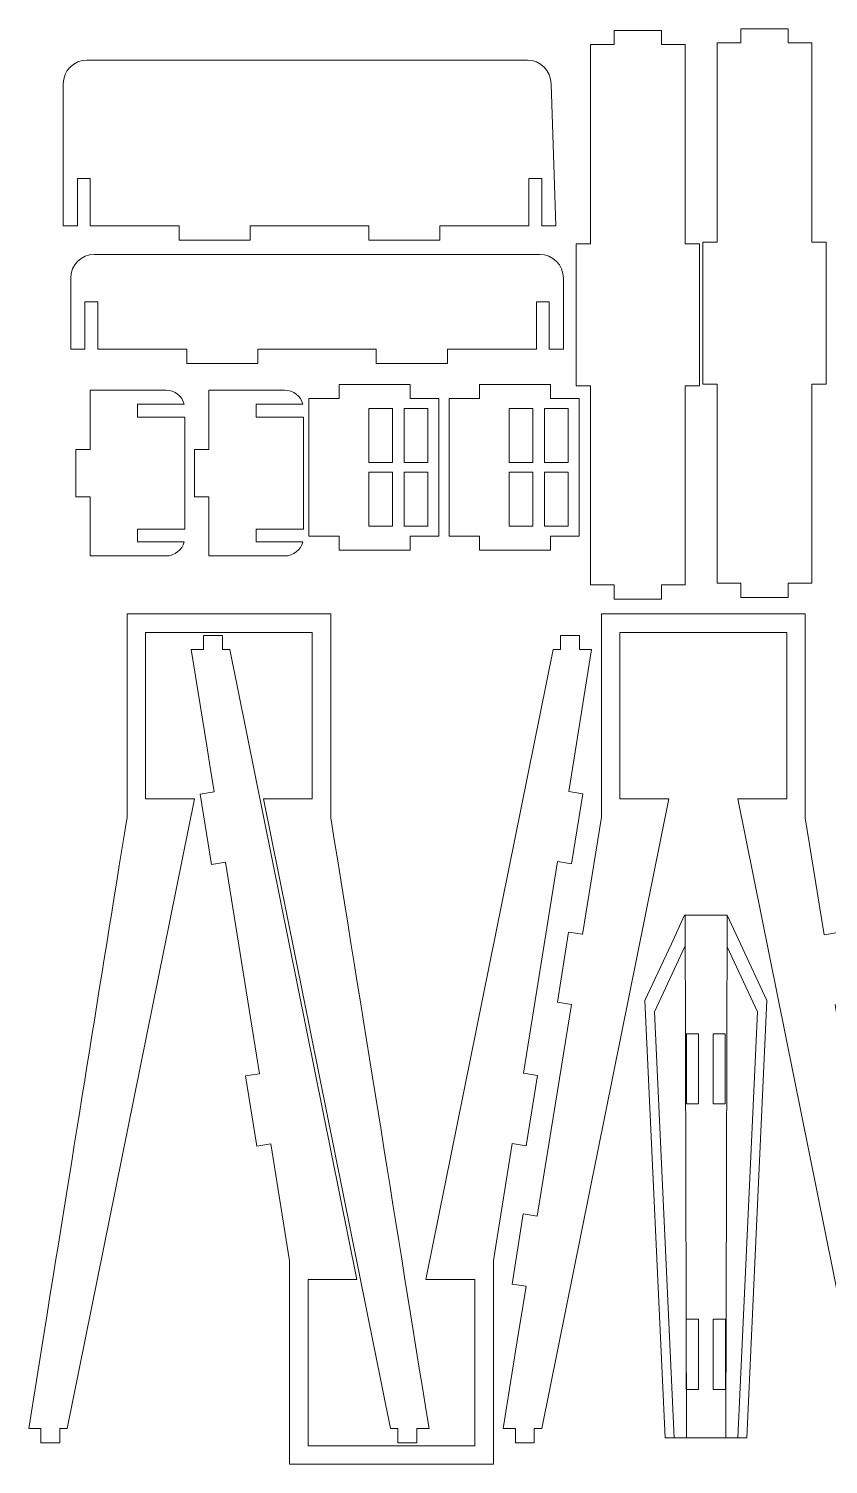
# Model space of a CAD drawing. Header units: millimetres. Extents: x -899 to 342, y -172 to 238.
# Drawn here: x -341.9 to -173.1, y -164.9 to 138 of the extents above; entities that cross this region are included whole.
import ezdxf

# ---------------------------------------------------------------- set-up
doc = ezdxf.new("R2010")
doc.units = ezdxf.units.MM
doc.header["$MEASUREMENT"] = 0
doc.layers.add('Layer 1', color=7, linetype='Continuous')

msp = doc.modelspace()

# ---------------------------------------------------------------- linework, layer by layer
at = {"layer": 'Layer 1', "color": 225, "lineweight": 9}
for points, knots in [([(-203.3121, 134.6181), (-203.3121, 134.6181), (-208.3121, 134.6181), (-208.3121, 134.6181), (-208.3121, 134.6181), (-208.3121, 134.6181), (-208.3121, 137.6181), (-208.3121, 137.6181), (-208.3121, 137.6181), (-208.3121, 137.6181), (-218.3121, 137.6181), (-218.3121, 137.6181), (-218.3121, 137.6181), (-218.3121, 137.6181), (-218.3121, 134.6181), (-218.3121, 134.6181), (-218.3121, 134.6181), (-218.3121, 134.6181), (-223.3121, 134.6181), (-223.3121, 134.6181), (-223.3121, 134.6181), (-223.3121, 134.6181), (-223.3121, 92.6181), (-223.3121, 92.6181), (-223.3121, 92.6181), (-223.3121, 92.6181), (-226.3121, 92.6181), (-226.3121, 92.6181), (-226.3121, 92.6181), (-226.3121, 92.6181), (-226.3121, 62.6181), (-226.3121, 62.6181), (-226.3121, 62.6181), (-226.3121, 62.6181), (-223.3121, 62.6181), (-223.3121, 62.6181), (-223.3121, 62.6181), (-223.3121, 62.6181), (-223.3121, 20.6181), (-223.3121, 20.6181), (-223.3121, 20.6181), (-223.3121, 20.6181), (-218.3121, 20.6181), (-218.3121, 20.6181), (-218.3121, 20.6181), (-218.3121, 20.6181), (-218.3121, 17.6181), (-218.3121, 17.6181), (-218.3121, 17.6181), (-218.3121, 17.6181), (-208.3121, 17.6181), (-208.3121, 17.6181), (-208.3121, 17.6181), (-208.3121, 17.6181), (-208.3121, 20.6181), (-208.3121, 20.6181), (-208.3121, 20.6181), (-208.3121, 20.6181), (-203.3121, 20.6181), (-203.3121, 20.6181), (-203.3121, 20.6181), (-203.3121, 20.6181), (-203.3121, 62.6181), (-203.3121, 62.6181), (-203.3121, 62.6181), (-203.3121, 62.6181), (-200.3121, 62.6181), (-200.3121, 62.6181), (-200.3121, 62.6181), (-200.3121, 62.6181), (-200.3121, 92.6181), (-200.3121, 92.6181), (-200.3121, 92.6181), (-200.3121, 92.6181), (-203.3121, 92.6181), (-203.3121, 92.6181), (-203.3121, 92.6181), (-203.3121, 92.6181), (-203.3121, 134.6181), (-203.3121, 134.6181)], [0, 0, 0, 0, 0.04761905, 0.04761905, 0.04761905, 0.04761905, 0.0952381, 0.0952381, 0.0952381, 0.0952381, 0.14285714, 0.14285714, 0.14285714, 0.14285714, 0.19047619, 0.19047619, 0.19047619, 0.19047619, 0.23809524, 0.23809524, 0.23809524, 0.23809524, 0.28571429, 0.28571429, 0.28571429, 0.28571429, 0.33333333, 0.33333333, 0.33333333, 0.33333333, 0.38095238, 0.38095238, 0.38095238, 0.38095238, 0.42857143, 0.42857143, 0.42857143, 0.42857143, 0.47619048, 0.47619048, 0.47619048, 0.47619048, 0.52380952, 0.52380952, 0.52380952, 0.52380952, 0.57142857, 0.57142857, 0.57142857, 0.57142857, 0.61904762, 0.61904762, 0.61904762, 0.61904762, 0.66666667, 0.66666667, 0.66666667, 0.66666667, 0.71428571, 0.71428571, 0.71428571, 0.71428571, 0.76190476, 0.76190476, 0.76190476, 0.76190476, 0.80952381, 0.80952381, 0.80952381, 0.80952381, 0.85714286, 0.85714286, 0.85714286, 0.85714286, 0.9047619, 0.9047619, 0.9047619, 0.9047619, 1, 1, 1, 1]), ([(-176.5893, 134.9709), (-176.5893, 134.9709), (-181.5893, 134.9709), (-181.5893, 134.9709), (-181.5893, 134.9709), (-181.5893, 134.9709), (-181.5893, 137.9709), (-181.5893, 137.9709), (-181.5893, 137.9709), (-181.5893, 137.9709), (-191.5893, 137.9709), (-191.5893, 137.9709), (-191.5893, 137.9709), (-191.5893, 137.9709), (-191.5893, 134.9709), (-191.5893, 134.9709), (-191.5893, 134.9709), (-191.5893, 134.9709), (-196.5893, 134.9709), (-196.5893, 134.9709), (-196.5893, 134.9709), (-196.5893, 134.9709), (-196.5893, 92.9709), (-196.5893, 92.9709), (-196.5893, 92.9709), (-196.5893, 92.9709), (-199.5893, 92.9709), (-199.5893, 92.9709), (-199.5893, 92.9709), (-199.5893, 92.9709), (-199.5893, 62.9709), (-199.5893, 62.9709), (-199.5893, 62.9709), (-199.5893, 62.9709), (-196.5893, 62.9709), (-196.5893, 62.9709), (-196.5893, 62.9709), (-196.5893, 62.9709), (-196.5893, 20.9709), (-196.5893, 20.9709), (-196.5893, 20.9709), (-196.5893, 20.9709), (-191.5893, 20.9709), (-191.5893, 20.9709), (-191.5893, 20.9709), (-191.5893, 20.9709), (-191.5893, 17.9709), (-191.5893, 17.9709), (-191.5893, 17.9709), (-191.5893, 17.9709), (-181.5893, 17.9709), (-181.5893, 17.9709), (-181.5893, 17.9709), (-181.5893, 17.9709), (-181.5893, 20.9709), (-181.5893, 20.9709), (-181.5893, 20.9709), (-181.5893, 20.9709), (-176.5893, 20.9709), (-176.5893, 20.9709), (-176.5893, 20.9709), (-176.5893, 20.9709), (-176.5893, 62.9709), (-176.5893, 62.9709), (-176.5893, 62.9709), (-176.5893, 62.9709), (-173.5893, 62.9709), (-173.5893, 62.9709), (-173.5893, 62.9709), (-173.5893, 62.9709), (-173.5893, 92.9709), (-173.5893, 92.9709), (-173.5893, 92.9709), (-173.5893, 92.9709), (-176.5893, 92.9709), (-176.5893, 92.9709), (-176.5893, 92.9709), (-176.5893, 92.9709), (-176.5893, 134.9709), (-176.5893, 134.9709)], [0, 0, 0, 0, 0.04761905, 0.04761905, 0.04761905, 0.04761905, 0.0952381, 0.0952381, 0.0952381, 0.0952381, 0.14285714, 0.14285714, 0.14285714, 0.14285714, 0.19047619, 0.19047619, 0.19047619, 0.19047619, 0.23809524, 0.23809524, 0.23809524, 0.23809524, 0.28571429, 0.28571429, 0.28571429, 0.28571429, 0.33333333, 0.33333333, 0.33333333, 0.33333333, 0.38095238, 0.38095238, 0.38095238, 0.38095238, 0.42857143, 0.42857143, 0.42857143, 0.42857143, 0.47619048, 0.47619048, 0.47619048, 0.47619048, 0.52380952, 0.52380952, 0.52380952, 0.52380952, 0.57142857, 0.57142857, 0.57142857, 0.57142857, 0.61904762, 0.61904762, 0.61904762, 0.61904762, 0.66666667, 0.66666667, 0.66666667, 0.66666667, 0.71428571, 0.71428571, 0.71428571, 0.71428571, 0.76190476, 0.76190476, 0.76190476, 0.76190476, 0.80952381, 0.80952381, 0.80952381, 0.80952381, 0.85714286, 0.85714286, 0.85714286, 0.85714286, 0.9047619, 0.9047619, 0.9047619, 0.9047619, 1, 1, 1, 1]), ([(-329.5988, 131.3516), (-329.5988, 131.3516), (-236.6062, 131.3516), (-236.6062, 131.3516), (-236.6062, 131.3516), (-233.8564, 131.3516), (-231.6972, 129.0958), (-231.6064, 126.3516), (-231.6064, 126.3516), (-231.6064, 126.3516), (-230.6142, 96.3515), (-230.6142, 96.3515), (-230.6142, 96.3515), (-230.6142, 96.3515), (-233.6142, 96.3515), (-233.6142, 96.3515), (-233.6142, 96.3515), (-233.6142, 96.3515), (-233.6142, 106.3515), (-233.6142, 106.3515), (-233.6142, 106.3515), (-233.6142, 106.3515), (-236.3142, 106.3515), (-236.3142, 106.3515), (-236.3142, 106.3515), (-236.3142, 106.3515), (-236.3142, 96.3515), (-236.3142, 96.3515), (-236.3142, 96.3515), (-236.3142, 96.3515), (-255.1062, 96.3515), (-255.1062, 96.3515), (-255.1062, 96.3515), (-255.1062, 96.3515), (-255.1062, 93.3515), (-255.1062, 93.3515), (-255.1062, 93.3515), (-255.1062, 93.3515), (-270.1062, 93.3515), (-270.1062, 93.3515), (-270.1062, 93.3515), (-270.1062, 93.3515), (-270.1062, 96.3515), (-270.1062, 96.3515), (-270.1062, 96.3515), (-270.1062, 96.3515), (-295.1062, 96.3515), (-295.1062, 96.3515), (-295.1062, 96.3515), (-295.1062, 96.3515), (-295.1062, 93.3515), (-295.1062, 93.3515), (-295.1062, 93.3515), (-295.1062, 93.3515), (-310.1062, 93.3515), (-310.1062, 93.3515), (-310.1062, 93.3515), (-310.1062, 93.3515), (-310.1062, 96.3515), (-310.1062, 96.3515), (-310.1062, 96.3515), (-310.1062, 96.3515), (-328.8986, 96.3515), (-328.8986, 96.3515), (-328.8986, 96.3515), (-328.8986, 96.3515), (-328.8986, 106.3515), (-328.8986, 106.3515), (-328.8986, 106.3515), (-328.8986, 106.3515), (-331.5986, 106.3515), (-331.5986, 106.3515), (-331.5986, 106.3515), (-331.5986, 106.3515), (-331.5986, 96.3515), (-331.5986, 96.3515), (-331.5986, 96.3515), (-331.5986, 96.3515), (-334.5986, 96.3515), (-334.5986, 96.3515), (-334.5986, 96.3515), (-334.5986, 96.3515), (-334.5986, 126.3516), (-334.5986, 126.3516), (-334.5986, 126.3516), (-334.5986, 129.1016), (-332.3486, 131.3516), (-329.5988, 131.3516)], [0, 0, 0, 0, 0.04347826, 0.04347826, 0.04347826, 0.04347826, 0.08695652, 0.08695652, 0.08695652, 0.08695652, 0.13043478, 0.13043478, 0.13043478, 0.13043478, 0.17391304, 0.17391304, 0.17391304, 0.17391304, 0.2173913, 0.2173913, 0.2173913, 0.2173913, 0.26086957, 0.26086957, 0.26086957, 0.26086957, 0.30434783, 0.30434783, 0.30434783, 0.30434783, 0.34782609, 0.34782609, 0.34782609, 0.34782609, 0.39130435, 0.39130435, 0.39130435, 0.39130435, 0.43478261, 0.43478261, 0.43478261, 0.43478261, 0.47826087, 0.47826087, 0.47826087, 0.47826087, 0.52173913, 0.52173913, 0.52173913, 0.52173913, 0.56521739, 0.56521739, 0.56521739, 0.56521739, 0.60869565, 0.60869565, 0.60869565, 0.60869565, 0.65217391, 0.65217391, 0.65217391, 0.65217391, 0.69565217, 0.69565217, 0.69565217, 0.69565217, 0.73913043, 0.73913043, 0.73913043, 0.73913043, 0.7826087, 0.7826087, 0.7826087, 0.7826087, 0.82608696, 0.82608696, 0.82608696, 0.82608696, 0.86956522, 0.86956522, 0.86956522, 0.86956522, 0.91304348, 0.91304348, 0.91304348, 0.91304348, 1, 1, 1, 1]), ([(-328.0186, 90.3515), (-328.0186, 90.3515), (-234.0188, 90.3515), (-234.0188, 90.3515), (-234.0188, 90.3515), (-231.2687, 90.3515), (-229.0187, 88.0991), (-229.0187, 85.3515), (-229.0187, 85.3515), (-229.0187, 85.3515), (-229.0187, 70.3515), (-229.0187, 70.3515), (-229.0187, 70.3515), (-229.0187, 70.3515), (-232.0187, 70.3515), (-232.0187, 70.3515), (-232.0187, 70.3515), (-232.0187, 70.3515), (-232.0187, 80.3515), (-232.0187, 80.3515), (-232.0187, 80.3515), (-232.0187, 80.3515), (-234.7187, 80.3515), (-234.7187, 80.3515), (-234.7187, 80.3515), (-234.7187, 80.3515), (-234.7187, 70.3515), (-234.7187, 70.3515), (-234.7187, 70.3515), (-234.7187, 70.3515), (-253.5187, 70.3515), (-253.5187, 70.3515), (-253.5187, 70.3515), (-253.5187, 70.3515), (-253.5187, 67.3515), (-253.5187, 67.3515), (-253.5187, 67.3515), (-253.5187, 67.3515), (-268.5187, 67.3515), (-268.5187, 67.3515), (-268.5187, 67.3515), (-268.5187, 67.3515), (-268.5187, 70.3515), (-268.5187, 70.3515), (-268.5187, 70.3515), (-268.5187, 70.3515), (-293.5187, 70.3515), (-293.5187, 70.3515), (-293.5187, 70.3515), (-293.5187, 70.3515), (-293.5187, 67.3515), (-293.5187, 67.3515), (-293.5187, 67.3515), (-293.5187, 67.3515), (-308.5187, 67.3515), (-308.5187, 67.3515), (-308.5187, 67.3515), (-308.5187, 67.3515), (-308.5187, 70.3515), (-308.5187, 70.3515), (-308.5187, 70.3515), (-308.5187, 70.3515), (-327.3187, 70.3515), (-327.3187, 70.3515), (-327.3187, 70.3515), (-327.3187, 70.3515), (-327.3187, 80.3515), (-327.3187, 80.3515), (-327.3187, 80.3515), (-327.3187, 80.3515), (-330.0187, 80.3515), (-330.0187, 80.3515), (-330.0187, 80.3515), (-330.0187, 80.3515), (-330.0187, 70.3515), (-330.0187, 70.3515), (-330.0187, 70.3515), (-330.0187, 70.3515), (-333.0187, 70.3515), (-333.0187, 70.3515), (-333.0187, 70.3515), (-333.0187, 70.3515), (-333.0187, 85.3515), (-333.0187, 85.3515), (-333.0187, 85.3515), (-333.0187, 88.1015), (-330.7687, 90.3515), (-328.0186, 90.3515)], [0, 0, 0, 0, 0.04347826, 0.04347826, 0.04347826, 0.04347826, 0.08695652, 0.08695652, 0.08695652, 0.08695652, 0.13043478, 0.13043478, 0.13043478, 0.13043478, 0.17391304, 0.17391304, 0.17391304, 0.17391304, 0.2173913, 0.2173913, 0.2173913, 0.2173913, 0.26086957, 0.26086957, 0.26086957, 0.26086957, 0.30434783, 0.30434783, 0.30434783, 0.30434783, 0.34782609, 0.34782609, 0.34782609, 0.34782609, 0.39130435, 0.39130435, 0.39130435, 0.39130435, 0.43478261, 0.43478261, 0.43478261, 0.43478261, 0.47826087, 0.47826087, 0.47826087, 0.47826087, 0.52173913, 0.52173913, 0.52173913, 0.52173913, 0.56521739, 0.56521739, 0.56521739, 0.56521739, 0.60869565, 0.60869565, 0.60869565, 0.60869565, 0.65217391, 0.65217391, 0.65217391, 0.65217391, 0.69565217, 0.69565217, 0.69565217, 0.69565217, 0.73913043, 0.73913043, 0.73913043, 0.73913043, 0.7826087, 0.7826087, 0.7826087, 0.7826087, 0.82608696, 0.82608696, 0.82608696, 0.82608696, 0.86956522, 0.86956522, 0.86956522, 0.86956522, 0.91304348, 0.91304348, 0.91304348, 0.91304348, 1, 1, 1, 1]), ([(-328.9173, 26.7338), (-328.9173, 26.7338), (-312.9173, 26.7338), (-312.9173, 26.7338), (-312.9173, 26.7338), (-311.0624, 26.7338), (-309.4916, 28.0136), (-309.0447, 29.7338), (-309.0447, 29.7338), (-309.0447, 29.7338), (-318.9173, 29.7338), (-318.9173, 29.7338), (-318.9173, 29.7338), (-318.9173, 29.7338), (-318.9173, 32.403), (-318.9173, 32.403), (-318.9173, 32.403), (-318.9173, 32.403), (-308.9173, 32.403), (-308.9173, 32.403), (-308.9173, 32.403), (-308.9173, 32.403), (-308.9173, 56.0338), (-308.9173, 56.0338), (-308.9173, 56.0338), (-308.9173, 56.0338), (-318.9173, 56.0338), (-318.9173, 56.0338), (-318.9173, 56.0338), (-318.9173, 56.0338), (-318.9173, 58.7338), (-318.9173, 58.7338), (-318.9173, 58.7338), (-318.9173, 58.7338), (-309.0447, 58.7338), (-309.0447, 58.7338), (-309.0447, 58.7338), (-309.4917, 60.454), (-311.0625, 61.7338), (-312.9173, 61.7338), (-312.9173, 61.7338), (-312.9173, 61.7338), (-328.9173, 61.7338), (-328.9173, 61.7338), (-328.9173, 61.7338), (-328.9173, 61.7338), (-328.9173, 49.2338), (-328.9173, 49.2338), (-328.9173, 49.2338), (-328.9173, 49.2338), (-331.9173, 49.2338), (-331.9173, 49.2338), (-331.9173, 49.2338), (-331.9173, 49.2338), (-331.9173, 39.2338), (-331.9173, 39.2338), (-331.9173, 39.2338), (-331.9173, 39.2338), (-328.9173, 39.2338), (-328.9173, 39.2338), (-328.9173, 39.2338), (-328.9173, 39.2338), (-328.9173, 26.7338), (-328.9173, 26.7338)], [0, 0, 0, 0, 0.05882353, 0.05882353, 0.05882353, 0.05882353, 0.11764706, 0.11764706, 0.11764706, 0.11764706, 0.17647059, 0.17647059, 0.17647059, 0.17647059, 0.23529412, 0.23529412, 0.23529412, 0.23529412, 0.29411765, 0.29411765, 0.29411765, 0.29411765, 0.35294118, 0.35294118, 0.35294118, 0.35294118, 0.41176471, 0.41176471, 0.41176471, 0.41176471, 0.47058824, 0.47058824, 0.47058824, 0.47058824, 0.52941176, 0.52941176, 0.52941176, 0.52941176, 0.58823529, 0.58823529, 0.58823529, 0.58823529, 0.64705882, 0.64705882, 0.64705882, 0.64705882, 0.70588235, 0.70588235, 0.70588235, 0.70588235, 0.76470588, 0.76470588, 0.76470588, 0.76470588, 0.82352941, 0.82352941, 0.82352941, 0.82352941, 0.88235294, 0.88235294, 0.88235294, 0.88235294, 1, 1, 1, 1]), ([(-303.8701, 26.7338), (-303.8701, 26.7338), (-287.8701, 26.7338), (-287.8701, 26.7338), (-287.8701, 26.7338), (-286.0152, 26.7338), (-284.4444, 28.0136), (-283.9975, 29.7338), (-283.9975, 29.7338), (-283.9975, 29.7338), (-293.8701, 29.7338), (-293.8701, 29.7338), (-293.8701, 29.7338), (-293.8701, 29.7338), (-293.8701, 32.403), (-293.8701, 32.403), (-293.8701, 32.403), (-293.8701, 32.403), (-283.8701, 32.403), (-283.8701, 32.403), (-283.8701, 32.403), (-283.8701, 32.403), (-283.8701, 56.0338), (-283.8701, 56.0338), (-283.8701, 56.0338), (-283.8701, 56.0338), (-293.8701, 56.0338), (-293.8701, 56.0338), (-293.8701, 56.0338), (-293.8701, 56.0338), (-293.8701, 58.7338), (-293.8701, 58.7338), (-293.8701, 58.7338), (-293.8701, 58.7338), (-283.9975, 58.7338), (-283.9975, 58.7338), (-283.9975, 58.7338), (-284.4445, 60.454), (-286.0153, 61.7338), (-287.8701, 61.7338), (-287.8701, 61.7338), (-287.8701, 61.7338), (-303.8701, 61.7338), (-303.8701, 61.7338), (-303.8701, 61.7338), (-303.8701, 61.7338), (-303.8701, 49.2338), (-303.8701, 49.2338), (-303.8701, 49.2338), (-303.8701, 49.2338), (-306.8701, 49.2338), (-306.8701, 49.2338), (-306.8701, 49.2338), (-306.8701, 49.2338), (-306.8701, 39.2338), (-306.8701, 39.2338), (-306.8701, 39.2338), (-306.8701, 39.2338), (-303.8701, 39.2338), (-303.8701, 39.2338), (-303.8701, 39.2338), (-303.8701, 39.2338), (-303.8701, 26.7338), (-303.8701, 26.7338)], [0, 0, 0, 0, 0.05882353, 0.05882353, 0.05882353, 0.05882353, 0.11764706, 0.11764706, 0.11764706, 0.11764706, 0.17647059, 0.17647059, 0.17647059, 0.17647059, 0.23529412, 0.23529412, 0.23529412, 0.23529412, 0.29411765, 0.29411765, 0.29411765, 0.29411765, 0.35294118, 0.35294118, 0.35294118, 0.35294118, 0.41176471, 0.41176471, 0.41176471, 0.41176471, 0.47058824, 0.47058824, 0.47058824, 0.47058824, 0.52941176, 0.52941176, 0.52941176, 0.52941176, 0.58823529, 0.58823529, 0.58823529, 0.58823529, 0.64705882, 0.64705882, 0.64705882, 0.64705882, 0.70588235, 0.70588235, 0.70588235, 0.70588235, 0.76470588, 0.76470588, 0.76470588, 0.76470588, 0.82352941, 0.82352941, 0.82352941, 0.82352941, 0.88235294, 0.88235294, 0.88235294, 0.88235294, 1, 1, 1, 1]), ([(-255.3051, 59.9408), (-255.3051, 59.9408), (-255.3051, 30.9408), (-255.3051, 30.9408), (-255.3051, 30.9408), (-255.3051, 30.9408), (-261.359, 30.9408), (-261.359, 30.9408), (-261.359, 30.9408), (-261.359, 30.9408), (-261.359, 27.9518), (-261.359, 27.9518), (-261.359, 27.9518), (-261.359, 27.9518), (-276.359, 27.9518), (-276.359, 27.9518), (-276.359, 27.9518), (-276.359, 27.9518), (-276.359, 30.9408), (-276.359, 30.9408), (-276.359, 30.9408), (-276.359, 30.9408), (-282.7776, 30.9408), (-282.7776, 30.9408), (-282.7776, 30.9408), (-282.7776, 30.9408), (-282.7776, 59.9408), (-282.7776, 59.9408), (-282.7776, 59.9408), (-282.7776, 59.9408), (-276.359, 59.9408), (-276.359, 59.9408), (-276.359, 59.9408), (-276.359, 59.9408), (-276.359, 62.9408), (-276.359, 62.9408), (-276.359, 62.9408), (-276.359, 62.9408), (-261.359, 62.9408), (-261.359, 62.9408), (-261.359, 62.9408), (-261.359, 62.9408), (-261.359, 59.9408), (-261.359, 59.9408), (-261.359, 59.9408), (-261.359, 59.9408), (-255.3051, 59.9408), (-255.3051, 59.9408)], [0, 0, 0, 0, 0.07692308, 0.07692308, 0.07692308, 0.07692308, 0.15384615, 0.15384615, 0.15384615, 0.15384615, 0.23076923, 0.23076923, 0.23076923, 0.23076923, 0.30769231, 0.30769231, 0.30769231, 0.30769231, 0.38461538, 0.38461538, 0.38461538, 0.38461538, 0.46153846, 0.46153846, 0.46153846, 0.46153846, 0.53846154, 0.53846154, 0.53846154, 0.53846154, 0.61538462, 0.61538462, 0.61538462, 0.61538462, 0.69230769, 0.69230769, 0.69230769, 0.69230769, 0.76923077, 0.76923077, 0.76923077, 0.76923077, 0.84615385, 0.84615385, 0.84615385, 0.84615385, 1, 1, 1, 1]), ([(-225.6718, 59.9408), (-225.6718, 59.9408), (-225.6718, 30.9408), (-225.6718, 30.9408), (-225.6718, 30.9408), (-225.6718, 30.9408), (-231.7257, 30.9408), (-231.7257, 30.9408), (-231.7257, 30.9408), (-231.7257, 30.9408), (-231.7257, 27.9518), (-231.7257, 27.9518), (-231.7257, 27.9518), (-231.7257, 27.9518), (-246.7257, 27.9518), (-246.7257, 27.9518), (-246.7257, 27.9518), (-246.7257, 27.9518), (-246.7257, 30.9408), (-246.7257, 30.9408), (-246.7257, 30.9408), (-246.7257, 30.9408), (-253.1443, 30.9408), (-253.1443, 30.9408), (-253.1443, 30.9408), (-253.1443, 30.9408), (-253.1443, 59.9408), (-253.1443, 59.9408), (-253.1443, 59.9408), (-253.1443, 59.9408), (-246.7257, 59.9408), (-246.7257, 59.9408), (-246.7257, 59.9408), (-246.7257, 59.9408), (-246.7257, 62.9408), (-246.7257, 62.9408), (-246.7257, 62.9408), (-246.7257, 62.9408), (-231.7257, 62.9408), (-231.7257, 62.9408), (-231.7257, 62.9408), (-231.7257, 62.9408), (-231.7257, 59.9408), (-231.7257, 59.9408), (-231.7257, 59.9408), (-231.7257, 59.9408), (-225.6718, 59.9408), (-225.6718, 59.9408)], [0, 0, 0, 0, 0.07692308, 0.07692308, 0.07692308, 0.07692308, 0.15384615, 0.15384615, 0.15384615, 0.15384615, 0.23076923, 0.23076923, 0.23076923, 0.23076923, 0.30769231, 0.30769231, 0.30769231, 0.30769231, 0.38461538, 0.38461538, 0.38461538, 0.38461538, 0.46153846, 0.46153846, 0.46153846, 0.46153846, 0.53846154, 0.53846154, 0.53846154, 0.53846154, 0.61538462, 0.61538462, 0.61538462, 0.61538462, 0.69230769, 0.69230769, 0.69230769, 0.69230769, 0.76923077, 0.76923077, 0.76923077, 0.76923077, 0.84615385, 0.84615385, 0.84615385, 0.84615385, 1, 1, 1, 1]), ([(-265.1294, 46.4667), (-265.1294, 46.4667), (-265.1294, 57.8308), (-265.1294, 57.8308), (-265.1294, 57.8308), (-265.1294, 57.8308), (-270.1294, 57.8308), (-270.1294, 57.8308), (-270.1294, 57.8308), (-270.1294, 57.8308), (-270.1294, 46.4667), (-270.1294, 46.4667), (-270.1294, 46.4667), (-270.1294, 46.4667), (-265.1294, 46.4667), (-265.1294, 46.4667)], [0, 0, 0, 0, 0.2, 0.2, 0.2, 0.2, 0.4, 0.4, 0.4, 0.4, 0.6, 0.6, 0.6, 0.6, 1, 1, 1, 1]), ([(-257.6547, 46.4667), (-257.6547, 46.4667), (-257.6547, 57.8308), (-257.6547, 57.8308), (-257.6547, 57.8308), (-257.6547, 57.8308), (-262.6547, 57.8308), (-262.6547, 57.8308), (-262.6547, 57.8308), (-262.6547, 57.8308), (-262.6547, 46.4667), (-262.6547, 46.4667), (-262.6547, 46.4667), (-262.6547, 46.4667), (-257.6547, 46.4667), (-257.6547, 46.4667)], [0, 0, 0, 0, 0.2, 0.2, 0.2, 0.2, 0.4, 0.4, 0.4, 0.4, 0.6, 0.6, 0.6, 0.6, 1, 1, 1, 1]), ([(-235.4961, 46.4667), (-235.4961, 46.4667), (-235.4961, 57.8308), (-235.4961, 57.8308), (-235.4961, 57.8308), (-235.4961, 57.8308), (-240.4961, 57.8308), (-240.4961, 57.8308), (-240.4961, 57.8308), (-240.4961, 57.8308), (-240.4961, 46.4667), (-240.4961, 46.4667), (-240.4961, 46.4667), (-240.4961, 46.4667), (-235.4961, 46.4667), (-235.4961, 46.4667)], [0, 0, 0, 0, 0.2, 0.2, 0.2, 0.2, 0.4, 0.4, 0.4, 0.4, 0.6, 0.6, 0.6, 0.6, 1, 1, 1, 1]), ([(-228.0214, 46.4667), (-228.0214, 46.4667), (-228.0214, 57.8308), (-228.0214, 57.8308), (-228.0214, 57.8308), (-228.0214, 57.8308), (-233.0214, 57.8308), (-233.0214, 57.8308), (-233.0214, 57.8308), (-233.0214, 57.8308), (-233.0214, 46.4667), (-233.0214, 46.4667), (-233.0214, 46.4667), (-233.0214, 46.4667), (-228.0214, 46.4667), (-228.0214, 46.4667)], [0, 0, 0, 0, 0.2, 0.2, 0.2, 0.2, 0.4, 0.4, 0.4, 0.4, 0.6, 0.6, 0.6, 0.6, 1, 1, 1, 1]), ([(-265.1294, 33.0508), (-265.1294, 33.0508), (-265.1294, 44.4149), (-265.1294, 44.4149), (-265.1294, 44.4149), (-265.1294, 44.4149), (-270.1294, 44.4149), (-270.1294, 44.4149), (-270.1294, 44.4149), (-270.1294, 44.4149), (-270.1294, 33.0508), (-270.1294, 33.0508), (-270.1294, 33.0508), (-270.1294, 33.0508), (-265.1294, 33.0508), (-265.1294, 33.0508)], [0, 0, 0, 0, 0.2, 0.2, 0.2, 0.2, 0.4, 0.4, 0.4, 0.4, 0.6, 0.6, 0.6, 0.6, 1, 1, 1, 1]), ([(-257.6547, 33.0508), (-257.6547, 33.0508), (-257.6547, 44.4149), (-257.6547, 44.4149), (-257.6547, 44.4149), (-257.6547, 44.4149), (-262.6547, 44.4149), (-262.6547, 44.4149), (-262.6547, 44.4149), (-262.6547, 44.4149), (-262.6547, 33.0508), (-262.6547, 33.0508), (-262.6547, 33.0508), (-262.6547, 33.0508), (-257.6547, 33.0508), (-257.6547, 33.0508)], [0, 0, 0, 0, 0.2, 0.2, 0.2, 0.2, 0.4, 0.4, 0.4, 0.4, 0.6, 0.6, 0.6, 0.6, 1, 1, 1, 1]), ([(-235.4961, 33.0508), (-235.4961, 33.0508), (-235.4961, 44.4149), (-235.4961, 44.4149), (-235.4961, 44.4149), (-235.4961, 44.4149), (-240.4961, 44.4149), (-240.4961, 44.4149), (-240.4961, 44.4149), (-240.4961, 44.4149), (-240.4961, 33.0508), (-240.4961, 33.0508), (-240.4961, 33.0508), (-240.4961, 33.0508), (-235.4961, 33.0508), (-235.4961, 33.0508)], [0, 0, 0, 0, 0.2, 0.2, 0.2, 0.2, 0.4, 0.4, 0.4, 0.4, 0.6, 0.6, 0.6, 0.6, 1, 1, 1, 1]), ([(-228.0214, 33.0508), (-228.0214, 33.0508), (-228.0214, 44.4149), (-228.0214, 44.4149), (-228.0214, 44.4149), (-228.0214, 44.4149), (-233.0214, 44.4149), (-233.0214, 44.4149), (-233.0214, 44.4149), (-233.0214, 44.4149), (-233.0214, 33.0508), (-233.0214, 33.0508), (-233.0214, 33.0508), (-233.0214, 33.0508), (-228.0214, 33.0508), (-228.0214, 33.0508)], [0, 0, 0, 0, 0.2, 0.2, 0.2, 0.2, 0.4, 0.4, 0.4, 0.4, 0.6, 0.6, 0.6, 0.6, 1, 1, 1, 1]), ([(-257.3932, -157.3371), (-257.3932, -157.3371), (-259.9652, -157.3372), (-259.9652, -157.3372), (-259.9652, -157.3372), (-259.9652, -157.3372), (-259.9652, -160.3299), (-259.9652, -160.3299), (-259.9652, -160.3299), (-259.9652, -160.3299), (-263.9652, -160.3299), (-263.9652, -160.3299), (-263.9652, -160.3299), (-263.9652, -160.3299), (-263.9652, -157.3374), (-263.9652, -157.3374), (-263.9652, -157.3374), (-263.9652, -157.3374), (-265.5384, -157.3375), (-265.5384, -157.3375), (-265.5384, -157.3375), (-265.5384, -157.3375), (-292.3568, -24.4742), (-292.3568, -24.4742), (-292.3568, -24.4742), (-292.3568, -24.4742), (-282.0315, -24.4742), (-282.0315, -24.4742), (-282.0315, -24.4742), (-282.0315, -24.4742), (-282.0315, 10.6258), (-282.0315, 10.6258), (-282.0315, 10.6258), (-282.0315, 10.6258), (-317.2315, 10.6258), (-317.2315, 10.6258), (-317.2315, 10.6258), (-317.2315, 10.6258), (-317.2315, -24.4742), (-317.2315, -24.4742), (-317.2315, -24.4742), (-317.2315, -24.4742), (-306.9162, -24.4742), (-306.9162, -24.4742), (-306.9162, -24.4742), (-306.9162, -24.4742), (-333.7346, -157.3375), (-333.7346, -157.3375), (-333.7346, -157.3375), (-333.7346, -157.3375), (-335.3048, -157.3374), (-335.3048, -157.3374), (-335.3048, -157.3374), (-335.3048, -157.3374), (-335.3048, -160.3409), (-335.3048, -160.3409), (-335.3048, -160.3409), (-335.3048, -160.3409), (-339.3048, -160.3409), (-339.3048, -160.3409), (-339.3048, -160.3409), (-339.3048, -160.3409), (-339.3048, -157.3372), (-339.3048, -157.3372), (-339.3048, -157.3372), (-339.3048, -157.3372), (-341.8798, -157.3371), (-341.8798, -157.3371), (-341.8798, -157.3371), (-341.8798, -157.3371), (-338.6167, -137.0563), (-338.6167, -137.0563), (-338.6167, -137.0563), (-331.9804, -95.8059), (-327.0149, -64.9477), (-321.1315, -28.3812), (-321.1315, -28.3812), (-321.1315, -28.3812), (-321.1315, 14.5258), (-321.1315, 14.5258), (-321.1315, 14.5258), (-321.1315, 14.5258), (-278.1315, 14.5258), (-278.1315, 14.5258), (-278.1315, 14.5258), (-278.1315, 14.5258), (-278.1315, -28.4668), (-278.1315, -28.4668), (-278.1315, -28.4668), (-278.1315, -28.4668), (-278.1315, -28.4742), (-278.1315, -28.4742), (-278.1315, -28.4742), (-270.1515, -78.0722), (-264.5576, -112.8197), (-257.3932, -157.3371)], [0, 0, 0, 0, 0.04, 0.04, 0.04, 0.04, 0.08, 0.08, 0.08, 0.08, 0.12, 0.12, 0.12, 0.12, 0.16, 0.16, 0.16, 0.16, 0.2, 0.2, 0.2, 0.2, 0.24, 0.24, 0.24, 0.24, 0.28, 0.28, 0.28, 0.28, 0.32, 0.32, 0.32, 0.32, 0.36, 0.36, 0.36, 0.36, 0.4, 0.4, 0.4, 0.4, 0.44, 0.44, 0.44, 0.44, 0.48, 0.48, 0.48, 0.48, 0.52, 0.52, 0.52, 0.52, 0.56, 0.56, 0.56, 0.56, 0.6, 0.6, 0.6, 0.6, 0.64, 0.64, 0.64, 0.64, 0.68, 0.68, 0.68, 0.68, 0.72, 0.72, 0.72, 0.72, 0.76, 0.76, 0.76, 0.76, 0.8, 0.8, 0.8, 0.8, 0.84, 0.84, 0.84, 0.84, 0.88, 0.88, 0.88, 0.88, 0.92, 0.92, 0.92, 0.92, 1, 1, 1, 1]), ([(-157.2643, -157.3371), (-157.2643, -157.3371), (-159.8363, -157.3372), (-159.8363, -157.3372), (-159.8363, -157.3372), (-159.8363, -157.3372), (-159.8363, -160.3299), (-159.8363, -160.3299), (-159.8363, -160.3299), (-159.8363, -160.3299), (-163.8363, -160.3299), (-163.8363, -160.3299), (-163.8363, -160.3299), (-163.8363, -160.3299), (-163.8363, -157.3374), (-163.8363, -157.3374), (-163.8363, -157.3374), (-163.8363, -157.3374), (-165.4095, -157.3375), (-165.4095, -157.3375), (-165.4095, -157.3375), (-165.4095, -157.3375), (-192.2279, -24.4742), (-192.2279, -24.4742), (-192.2279, -24.4742), (-192.2279, -24.4742), (-181.9026, -24.4742), (-181.9026, -24.4742), (-181.9026, -24.4742), (-181.9026, -24.4742), (-181.9026, 10.6258), (-181.9026, 10.6258), (-181.9026, 10.6258), (-181.9026, 10.6258), (-217.1026, 10.6258), (-217.1026, 10.6258), (-217.1026, 10.6258), (-217.1026, 10.6258), (-217.1026, -24.4742), (-217.1026, -24.4742), (-217.1026, -24.4742), (-217.1026, -24.4742), (-206.7873, -24.4742), (-206.7873, -24.4742), (-206.7873, -24.4742), (-206.7873, -24.4742), (-233.6057, -157.3375), (-233.6057, -157.3375), (-233.6057, -157.3375), (-233.6057, -157.3375), (-235.1759, -157.3374), (-235.1759, -157.3374), (-235.1759, -157.3374), (-235.1759, -157.3374), (-235.1759, -160.3409), (-235.1759, -160.3409), (-235.1759, -160.3409), (-235.1759, -160.3409), (-239.1759, -160.3409), (-239.1759, -160.3409), (-239.1759, -160.3409), (-239.1759, -160.3409), (-239.1759, -157.3372), (-239.1759, -157.3372), (-239.1759, -157.3372), (-239.1759, -157.3372), (-241.7509, -157.3371), (-241.7509, -157.3371), (-241.7509, -157.3371), (-241.7509, -157.3371), (-238.4878, -137.0563), (-238.4878, -137.0563), (-238.4878, -137.0563), (-238.4878, -137.0563), (-237.8968, -133.3827), (-237.8968, -133.3827), (-237.8968, -133.3827), (-237.8968, -133.3827), (-236.9217, -127.3222), (-236.9217, -127.3222), (-236.9217, -127.3222), (-236.9217, -127.3222), (-239.8672, -126.8517), (-239.8672, -126.8517), (-239.8672, -126.8517), (-239.8672, -126.8517), (-237.5014, -112.0395), (-237.5014, -112.0395), (-237.5014, -112.0395), (-237.5014, -112.0395), (-234.5389, -112.5126), (-234.5389, -112.5126), (-234.5389, -112.5126), (-234.5389, -112.5126), (-227.3567, -67.8734), (-227.3567, -67.8734), (-227.3567, -67.8734), (-227.3567, -67.8734), (-230.3022, -67.4029), (-230.3022, -67.4029), (-230.3022, -67.4029), (-230.3022, -67.4029), (-227.9364, -52.5907), (-227.9364, -52.5907), (-227.9364, -52.5907), (-227.9364, -52.5907), (-224.9739, -53.0638), (-224.9739, -53.0638), (-224.9739, -53.0638), (-224.9739, -53.0638), (-224.9786, -53.0935), (-224.9786, -53.0935), (-224.9786, -53.0935), (-224.9786, -53.0935), (-221.0026, -28.3812), (-221.0026, -28.3812), (-221.0026, -28.3812), (-221.0026, -28.3812), (-221.0026, 14.5258), (-221.0026, 14.5258), (-221.0026, 14.5258), (-221.0026, 14.5258), (-178.0026, 14.5258), (-178.0026, 14.5258), (-178.0026, 14.5258), (-178.0026, 14.5258), (-178.0026, -28.4668), (-178.0026, -28.4668), (-178.0026, -28.4668), (-178.0026, -28.4668), (-178.0026, -28.4742), (-178.0026, -28.4742), (-178.0026, -28.4742), (-178.0026, -28.4742), (-174.031, -53.1567), (-174.031, -53.1567), (-174.031, -53.1567), (-174.031, -53.1567), (-171.0822, -52.6858), (-171.0822, -52.6858), (-171.0822, -52.6858), (-171.0822, -52.6858), (-168.7164, -67.498), (-168.7164, -67.498), (-168.7164, -67.498), (-168.7164, -67.498), (-171.6477, -67.9662), (-171.6477, -67.9662), (-171.6477, -67.9662), (-171.6477, -67.9662), (-164.4635, -112.6051), (-164.4635, -112.6051), (-164.4635, -112.6051), (-164.4635, -112.6051), (-161.5172, -112.1346), (-161.5172, -112.1346), (-161.5172, -112.1346), (-161.5172, -112.1346), (-159.1514, -126.9468), (-159.1514, -126.9468), (-159.1514, -126.9468), (-159.1514, -126.9468), (-162.08, -127.4146), (-162.08, -127.4146), (-162.08, -127.4146), (-162.08, -127.4146), (-157.2643, -157.3371), (-157.2643, -157.3371)], [0, 0, 0, 0, 0.02325581, 0.02325581, 0.02325581, 0.02325581, 0.04651163, 0.04651163, 0.04651163, 0.04651163, 0.06976744, 0.06976744, 0.06976744, 0.06976744, 0.09302326, 0.09302326, 0.09302326, 0.09302326, 0.11627907, 0.11627907, 0.11627907, 0.11627907, 0.13953488, 0.13953488, 0.13953488, 0.13953488, 0.1627907, 0.1627907, 0.1627907, 0.1627907, 0.18604651, 0.18604651, 0.18604651, 0.18604651, 0.20930233, 0.20930233, 0.20930233, 0.20930233, 0.23255814, 0.23255814, 0.23255814, 0.23255814, 0.25581395, 0.25581395, 0.25581395, 0.25581395, 0.27906977, 0.27906977, 0.27906977, 0.27906977, 0.30232558, 0.30232558, 0.30232558, 0.30232558, 0.3255814, 0.3255814, 0.3255814, 0.3255814, 0.34883721, 0.34883721, 0.34883721, 0.34883721, 0.37209302, 0.37209302, 0.37209302, 0.37209302, 0.39534884, 0.39534884, 0.39534884, 0.39534884, 0.41860465, 0.41860465, 0.41860465, 0.41860465, 0.44186047, 0.44186047, 0.44186047, 0.44186047, 0.46511628, 0.46511628, 0.46511628, 0.46511628, 0.48837209, 0.48837209, 0.48837209, 0.48837209, 0.51162791, 0.51162791, 0.51162791, 0.51162791, 0.53488372, 0.53488372, 0.53488372, 0.53488372, 0.55813953, 0.55813953, 0.55813953, 0.55813953, 0.58139535, 0.58139535, 0.58139535, 0.58139535, 0.60465116, 0.60465116, 0.60465116, 0.60465116, 0.62790698, 0.62790698, 0.62790698, 0.62790698, 0.65116279, 0.65116279, 0.65116279, 0.65116279, 0.6744186, 0.6744186, 0.6744186, 0.6744186, 0.69767442, 0.69767442, 0.69767442, 0.69767442, 0.72093023, 0.72093023, 0.72093023, 0.72093023, 0.74418605, 0.74418605, 0.74418605, 0.74418605, 0.76744186, 0.76744186, 0.76744186, 0.76744186, 0.79069767, 0.79069767, 0.79069767, 0.79069767, 0.81395349, 0.81395349, 0.81395349, 0.81395349, 0.8372093, 0.8372093, 0.8372093, 0.8372093, 0.86046512, 0.86046512, 0.86046512, 0.86046512, 0.88372093, 0.88372093, 0.88372093, 0.88372093, 0.90697674, 0.90697674, 0.90697674, 0.90697674, 0.93023256, 0.93023256, 0.93023256, 0.93023256, 0.95348837, 0.95348837, 0.95348837, 0.95348837, 1, 1, 1, 1]), ([(-223.077, 6.9832), (-223.077, 6.9832), (-225.649, 6.9833), (-225.649, 6.9833), (-225.649, 6.9833), (-225.649, 6.9833), (-225.649, 9.976), (-225.649, 9.976), (-225.649, 9.976), (-225.649, 9.976), (-229.649, 9.976), (-229.649, 9.976), (-229.649, 9.976), (-229.649, 9.976), (-229.649, 6.9835), (-229.649, 6.9835), (-229.649, 6.9835), (-229.649, 6.9835), (-231.2222, 6.9836), (-231.2222, 6.9836), (-231.2222, 6.9836), (-231.2222, 6.9836), (-258.0406, -125.8797), (-258.0406, -125.8797), (-258.0406, -125.8797), (-258.0406, -125.8797), (-247.7153, -125.8797), (-247.7153, -125.8797), (-247.7153, -125.8797), (-247.7153, -125.8797), (-247.7153, -160.9797), (-247.7153, -160.9797), (-247.7153, -160.9797), (-247.7153, -160.9797), (-282.9153, -160.9797), (-282.9153, -160.9797), (-282.9153, -160.9797), (-282.9153, -160.9797), (-282.9153, -125.8797), (-282.9153, -125.8797), (-282.9153, -125.8797), (-282.9153, -125.8797), (-272.6, -125.8797), (-272.6, -125.8797), (-272.6, -125.8797), (-272.6, -125.8797), (-299.4184, 6.9836), (-299.4184, 6.9836), (-299.4184, 6.9836), (-299.4184, 6.9836), (-300.9886, 6.9835), (-300.9886, 6.9835), (-300.9886, 6.9835), (-300.9886, 6.9835), (-300.9886, 9.987), (-300.9886, 9.987), (-300.9886, 9.987), (-300.9886, 9.987), (-304.9886, 9.987), (-304.9886, 9.987), (-304.9886, 9.987), (-304.9886, 9.987), (-304.9886, 6.9833), (-304.9886, 6.9833), (-304.9886, 6.9833), (-304.9886, 6.9833), (-307.5636, 6.9832), (-307.5636, 6.9832), (-307.5636, 6.9832), (-307.5636, 6.9832), (-304.3005, -13.2976), (-304.3005, -13.2976), (-304.3005, -13.2976), (-304.3005, -13.2976), (-303.7095, -16.9712), (-303.7095, -16.9712), (-303.7095, -16.9712), (-303.7095, -16.9712), (-302.7344, -23.0317), (-302.7344, -23.0317), (-302.7344, -23.0317), (-302.7344, -23.0317), (-305.6799, -23.5022), (-305.6799, -23.5022), (-305.6799, -23.5022), (-305.6799, -23.5022), (-303.3141, -38.3144), (-303.3141, -38.3144), (-303.3141, -38.3144), (-303.3141, -38.3144), (-300.3516, -37.8413), (-300.3516, -37.8413), (-300.3516, -37.8413), (-300.3516, -37.8413), (-293.1694, -82.4805), (-293.1694, -82.4805), (-293.1694, -82.4805), (-293.1694, -82.4805), (-296.1149, -82.951), (-296.1149, -82.951), (-296.1149, -82.951), (-296.1149, -82.951), (-293.7491, -97.7632), (-293.7491, -97.7632), (-293.7491, -97.7632), (-293.7491, -97.7632), (-290.7866, -97.2901), (-290.7866, -97.2901), (-290.7866, -97.2901), (-290.7866, -97.2901), (-290.7913, -97.2604), (-290.7913, -97.2604), (-290.7913, -97.2604), (-290.7913, -97.2604), (-286.8153, -121.9727), (-286.8153, -121.9727), (-286.8153, -121.9727), (-286.8153, -121.9727), (-286.8153, -164.8797), (-286.8153, -164.8797), (-286.8153, -164.8797), (-286.8153, -164.8797), (-243.8153, -164.8797), (-243.8153, -164.8797), (-243.8153, -164.8797), (-243.8153, -164.8797), (-243.8153, -121.8871), (-243.8153, -121.8871), (-243.8153, -121.8871), (-243.8153, -121.8871), (-243.8153, -121.8797), (-243.8153, -121.8797), (-243.8153, -121.8797), (-243.8153, -121.8797), (-239.8437, -97.1972), (-239.8437, -97.1972), (-239.8437, -97.1972), (-239.8437, -97.1972), (-236.8949, -97.6681), (-236.8949, -97.6681), (-236.8949, -97.6681), (-236.8949, -97.6681), (-234.5291, -82.8559), (-234.5291, -82.8559), (-234.5291, -82.8559), (-234.5291, -82.8559), (-237.4604, -82.3877), (-237.4604, -82.3877), (-237.4604, -82.3877), (-237.4604, -82.3877), (-230.2762, -37.7488), (-230.2762, -37.7488), (-230.2762, -37.7488), (-230.2762, -37.7488), (-227.3299, -38.2193), (-227.3299, -38.2193), (-227.3299, -38.2193), (-227.3299, -38.2193), (-224.9641, -23.4071), (-224.9641, -23.4071), (-224.9641, -23.4071), (-224.9641, -23.4071), (-227.8927, -22.9393), (-227.8927, -22.9393), (-227.8927, -22.9393), (-227.8927, -22.9393), (-223.077, 6.9832), (-223.077, 6.9832)], [0, 0, 0, 0, 0.02325581, 0.02325581, 0.02325581, 0.02325581, 0.04651163, 0.04651163, 0.04651163, 0.04651163, 0.06976744, 0.06976744, 0.06976744, 0.06976744, 0.09302326, 0.09302326, 0.09302326, 0.09302326, 0.11627907, 0.11627907, 0.11627907, 0.11627907, 0.13953488, 0.13953488, 0.13953488, 0.13953488, 0.1627907, 0.1627907, 0.1627907, 0.1627907, 0.18604651, 0.18604651, 0.18604651, 0.18604651, 0.20930233, 0.20930233, 0.20930233, 0.20930233, 0.23255814, 0.23255814, 0.23255814, 0.23255814, 0.25581395, 0.25581395, 0.25581395, 0.25581395, 0.27906977, 0.27906977, 0.27906977, 0.27906977, 0.30232558, 0.30232558, 0.30232558, 0.30232558, 0.3255814, 0.3255814, 0.3255814, 0.3255814, 0.34883721, 0.34883721, 0.34883721, 0.34883721, 0.37209302, 0.37209302, 0.37209302, 0.37209302, 0.39534884, 0.39534884, 0.39534884, 0.39534884, 0.41860465, 0.41860465, 0.41860465, 0.41860465, 0.44186047, 0.44186047, 0.44186047, 0.44186047, 0.46511628, 0.46511628, 0.46511628, 0.46511628, 0.48837209, 0.48837209, 0.48837209, 0.48837209, 0.51162791, 0.51162791, 0.51162791, 0.51162791, 0.53488372, 0.53488372, 0.53488372, 0.53488372, 0.55813953, 0.55813953, 0.55813953, 0.55813953, 0.58139535, 0.58139535, 0.58139535, 0.58139535, 0.60465116, 0.60465116, 0.60465116, 0.60465116, 0.62790698, 0.62790698, 0.62790698, 0.62790698, 0.65116279, 0.65116279, 0.65116279, 0.65116279, 0.6744186, 0.6744186, 0.6744186, 0.6744186, 0.69767442, 0.69767442, 0.69767442, 0.69767442, 0.72093023, 0.72093023, 0.72093023, 0.72093023, 0.74418605, 0.74418605, 0.74418605, 0.74418605, 0.76744186, 0.76744186, 0.76744186, 0.76744186, 0.79069767, 0.79069767, 0.79069767, 0.79069767, 0.81395349, 0.81395349, 0.81395349, 0.81395349, 0.8372093, 0.8372093, 0.8372093, 0.8372093, 0.86046512, 0.86046512, 0.86046512, 0.86046512, 0.88372093, 0.88372093, 0.88372093, 0.88372093, 0.90697674, 0.90697674, 0.90697674, 0.90697674, 0.93023256, 0.93023256, 0.93023256, 0.93023256, 0.95348837, 0.95348837, 0.95348837, 0.95348837, 1, 1, 1, 1]), ([(-203.4552, -49.0604), (-203.4552, -49.0604), (-206.2417, -55.0554), (-206.2417, -55.0554), (-206.2417, -55.0554), (-206.2417, -55.0554), (-211.8265, -67.0711), (-211.8265, -67.0711), (-211.8265, -67.0711), (-211.8265, -67.0711), (-207.5792, -159.2737), (-207.5792, -159.2737), (-207.5792, -159.2737), (-207.5792, -159.2737), (-190.3312, -159.2737), (-190.3312, -159.2737), (-190.3312, -159.2737), (-190.3312, -159.2737), (-186.0839, -67.0711), (-186.0839, -67.0711), (-186.0839, -67.0711), (-186.0839, -67.0711), (-191.6687, -55.0555), (-191.6687, -55.0555), (-191.6687, -55.0555), (-191.6687, -55.0555), (-194.4552, -49.0604), (-194.4552, -49.0604), (-194.4552, -49.0604), (-194.4552, -49.0604), (-203.3345, -49.0604), (-203.3345, -49.0604), (-203.3345, -49.0604), (-203.3345, -49.0604), (-203.4552, -49.0604), (-203.4552, -49.0604)], [0, 0, 0, 0, 0.1, 0.1, 0.1, 0.1, 0.2, 0.2, 0.2, 0.2, 0.3, 0.3, 0.3, 0.3, 0.4, 0.4, 0.4, 0.4, 0.5, 0.5, 0.5, 0.5, 0.6, 0.6, 0.6, 0.6, 0.7, 0.7, 0.7, 0.7, 0.8, 0.8, 0.8, 0.8, 1, 1, 1, 1]), ([(-200.4982, -74.0604), (-200.4982, -74.0604), (-203.0425, -74.0604), (-203.0425, -74.0604), (-203.0425, -74.0604), (-203.0425, -74.0604), (-203.0425, -88.8604), (-203.0425, -88.8604), (-203.0425, -88.8604), (-203.0425, -88.8604), (-200.4982, -88.8604), (-200.4982, -88.8604), (-200.4982, -88.8604), (-200.4982, -88.8604), (-200.4982, -74.0604), (-200.4982, -74.0604)], [0, 0, 0, 0, 0.2, 0.2, 0.2, 0.2, 0.4, 0.4, 0.4, 0.4, 0.6, 0.6, 0.6, 0.6, 1, 1, 1, 1]), ([(-194.8677, -74.0604), (-194.8677, -74.0604), (-197.3948, -74.0604), (-197.3948, -74.0604), (-197.3948, -74.0604), (-197.3948, -74.0604), (-197.3948, -88.8604), (-197.3948, -88.8604), (-197.3948, -88.8604), (-197.3948, -88.8604), (-194.8677, -88.8604), (-194.8677, -88.8604), (-194.8677, -88.8604), (-194.8677, -88.8604), (-194.8677, -74.0604), (-194.8677, -74.0604)], [0, 0, 0, 0, 0.2, 0.2, 0.2, 0.2, 0.4, 0.4, 0.4, 0.4, 0.6, 0.6, 0.6, 0.6, 1, 1, 1, 1]), ([(-200.4982, -134.2737), (-200.4982, -134.2737), (-203.1118, -134.2737), (-203.1118, -134.2737), (-203.1118, -134.2737), (-203.1118, -134.2737), (-203.1118, -149.0737), (-203.1118, -149.0737), (-203.1118, -149.0737), (-203.1118, -149.0737), (-200.4982, -149.0737), (-200.4982, -149.0737), (-200.4982, -149.0737), (-200.4982, -149.0737), (-200.4982, -134.2737), (-200.4982, -134.2737)], [0, 0, 0, 0, 0.2, 0.2, 0.2, 0.2, 0.4, 0.4, 0.4, 0.4, 0.6, 0.6, 0.6, 0.6, 1, 1, 1, 1]), ([(-194.7985, -134.2737), (-194.7985, -134.2737), (-197.3948, -134.2737), (-197.3948, -134.2737), (-197.3948, -134.2737), (-197.3948, -134.2737), (-197.3948, -149.0737), (-197.3948, -149.0737), (-197.3948, -149.0737), (-197.3948, -149.0737), (-194.7985, -149.0737), (-194.7985, -149.0737), (-194.7985, -149.0737), (-194.7985, -149.0737), (-194.7985, -134.2737), (-194.7985, -134.2737)], [0, 0, 0, 0, 0.2, 0.2, 0.2, 0.2, 0.4, 0.4, 0.4, 0.4, 0.6, 0.6, 0.6, 0.6, 1, 1, 1, 1])]:
    msp.add_open_spline(points, degree=3, knots=knots, dxfattribs=at)
at = {"layer": 'Layer 1', "color": 140, "lineweight": 20}
for points in [[(-203.3345, -49.0604), (-203.3345, -49.0604), (-203.0699, -159.2737), (-203.0699, -159.2737)], [(-194.4552, -49.0602), (-194.4552, -49.0602), (-194.7198, -159.2735), (-194.7198, -159.2735)]]:
    msp.add_open_spline(points, degree=3, dxfattribs=at)
at = {"layer": 'Layer 1', "color": 140, "lineweight": 9}
for points in [[(-203.3394, -55.5258), (-203.3394, -55.5258), (-209.8151, -69.4584), (-209.8151, -69.4584), (-209.8151, -69.4584), (-209.8151, -69.4584), (-205.6778, -159.2737), (-205.6778, -159.2737)], [(-192.2326, -159.2737), (-192.2326, -159.2737), (-188.0953, -69.4584), (-188.0953, -69.4584), (-188.0953, -69.4584), (-188.0953, -69.4584), (-194.4845, -55.7121), (-194.4845, -55.7121)]]:
    msp.add_open_spline(points, degree=3, knots=[0, 0, 0, 0, 0.33333333, 0.33333333, 0.33333333, 0.33333333, 1, 1, 1, 1], dxfattribs=at)

doc.saveas('drawing.dxf')
